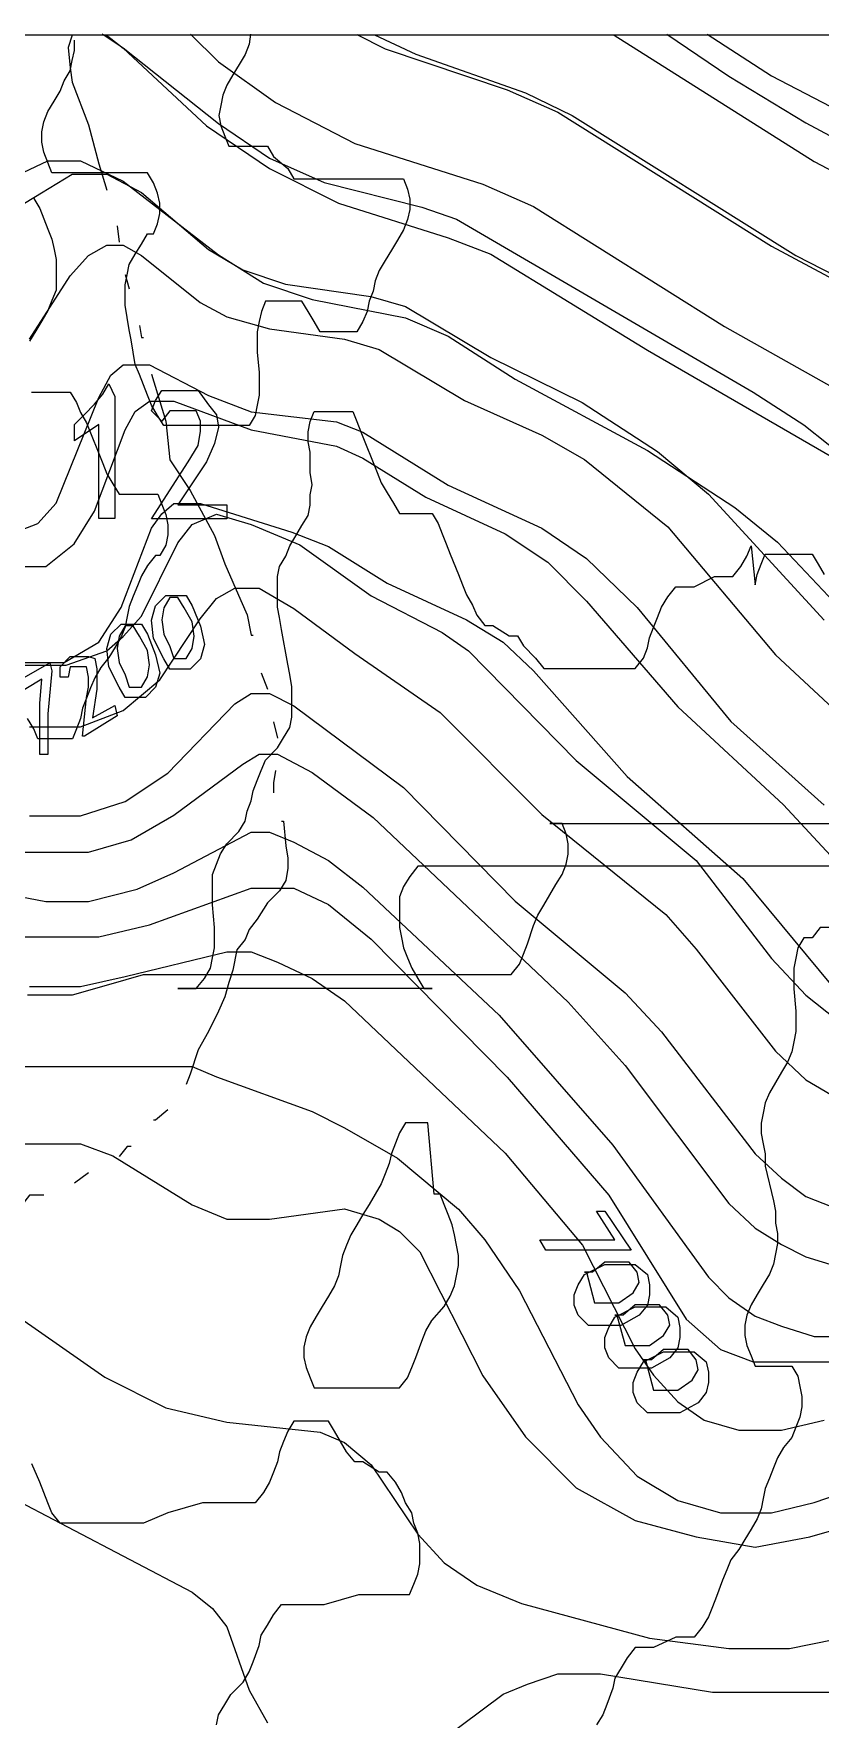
# Model space of a CAD drawing. Extents: x -0.49 to 6.91, y -0.57 to 8.11.
# Drawn here: x 2.0287 to 2.2328, y 3.2165 to 3.6538 of the extents above; entities that cross this region are included whole.
import ezdxf

# ---------------------------------------------------------------- set-up
doc = ezdxf.new("R2010")
doc.units = 0
for name, color, linetype in [('Elevations', 7, 'CONTINUOUS'), ('Grid', 7, 'CONTINUOUS'), ('split_lines', 7, 'CONTINUOUS'), ('split_lines_copy', 7, 'CONTINUOUS'), ('topo', 7, 'CONTINUOUS'), ('topo_grid', 7, 'CONTINUOUS'), ('water', 7, 'CONTINUOUS'), ('white', 7, 'CONTINUOUS')]:
    doc.layers.add(name, color=color, linetype=linetype)

msp = doc.modelspace()

# ---------------------------------------------------------------- linework, layer by layer
at = {"layer": 'Elevations', "color": 1}
for points in [[(2.069845, 3.505381), (2.071954, 3.50009), (2.073009, 3.495327), (2.071954, 3.491623), (2.069318, 3.488977), (2.06721, 3.488977), (2.065627, 3.488977), (2.064045, 3.488977), (2.062463, 3.491623), (2.059825, 3.496915), (2.059299, 3.501677), (2.060354, 3.505381), (2.06299, 3.508027), (2.065098, 3.508027), (2.066681, 3.508027), (2.068263, 3.508027)], [(2.0651, 3.491676), (2.066153, 3.491676), (2.067209, 3.491676), (2.068262, 3.491676), (2.069844, 3.494322), (2.07037, 3.497497), (2.069844, 3.501201), (2.067735, 3.504905), (2.066153, 3.507551), (2.064044, 3.507551), (2.062462, 3.504905), (2.061935, 3.50173), (2.062462, 3.498026), (2.064044, 3.494851)], [(2.058246, 3.497999), (2.060355, 3.492708), (2.061408, 3.487945), (2.060355, 3.484241), (2.057719, 3.481595), (2.055611, 3.481595), (2.054028, 3.481595), (2.052446, 3.481595), (2.050864, 3.484241), (2.048229, 3.489533), (2.047702, 3.494295), (2.048758, 3.497999), (2.051393, 3.500645), (2.053502, 3.500645), (2.055084, 3.500645), (2.056666, 3.500645)], [(2.053501, 3.484294), (2.054554, 3.484294), (2.05561, 3.484294), (2.056663, 3.484294), (2.058245, 3.48694), (2.058772, 3.490115), (2.058245, 3.493819), (2.056136, 3.497523), (2.054554, 3.500169), (2.052445, 3.500169), (2.050863, 3.497523), (2.050337, 3.494348), (2.050863, 3.490644), (2.052445, 3.487469)], [(2.033465, 3.488501), (2.032412, 3.477388), (2.032412, 3.466805), (2.030303, 3.466805), (2.030303, 3.46998), (2.030303, 3.474213), (2.030303, 3.480034), (2.03083, 3.486384), (2.022921, 3.481622), (2.021868, 3.484268), (2.03294, 3.490618)], [(2.044537, 3.491676), (2.045064, 3.48903), (2.045064, 3.486384), (2.045064, 3.483738), (2.04401, 3.47633), (2.04981, 3.479505), (2.050337, 3.476859), (2.041901, 3.471568), (2.041374, 3.471568), (2.042427, 3.481622), (2.042954, 3.484268), (2.042954, 3.486913), (2.042427, 3.489559), (2.040845, 3.489559), (2.039263, 3.489559), (2.038207, 3.489559), (2.037681, 3.486913), (2.035572, 3.486913), (2.035572, 3.489559), (2.03821, 3.492205), (2.039792, 3.492205), (2.041901, 3.492205), (2.042957, 3.492205)], [(2.171606, 3.338244), (2.161588, 3.338244), (2.160006, 3.34089), (2.16317, 3.34089), (2.167915, 3.34089), (2.173187, 3.34089), (2.179514, 3.34089), (2.174769, 3.348298), (2.176878, 3.348298), (2.183732, 3.338244), (2.182679, 3.338244)], [(2.184787, 3.33454), (2.18795, 3.331894), (2.188476, 3.329248), (2.188476, 3.326602), (2.18795, 3.323956), (2.185841, 3.321311), (2.181096, 3.318665), (2.176351, 3.318665), (2.17266, 3.318665), (2.170025, 3.321311), (2.168969, 3.323956), (2.168969, 3.326602), (2.170025, 3.329248), (2.171607, 3.331894), (2.176879, 3.33454), (2.181097, 3.33454)], [(2.174242, 3.324539), (2.176877, 3.324539), (2.180569, 3.324539), (2.18426, 3.327184), (2.185839, 3.32983), (2.185313, 3.332476), (2.183204, 3.335122), (2.180569, 3.335122), (2.176877, 3.335122), (2.173715, 3.332476), (2.172659, 3.332476), (2.171606, 3.332476), (2.171606, 3.332476), (2.172132, 3.332476)], [(2.182151, 3.313453), (2.184786, 3.313453), (2.188476, 3.313453), (2.192167, 3.316098), (2.193749, 3.318744), (2.193223, 3.32139), (2.191114, 3.324036), (2.188479, 3.324036), (2.184788, 3.324036), (2.181625, 3.32139), (2.180569, 3.32139), (2.179516, 3.32139), (2.179516, 3.32139), (2.180043, 3.32139)], [(2.192696, 3.32348), (2.195859, 3.320834), (2.196386, 3.318189), (2.196386, 3.315543), (2.195859, 3.312897), (2.19375, 3.310251), (2.189005, 3.307605), (2.18426, 3.307605), (2.180569, 3.307605), (2.177934, 3.310251), (2.176878, 3.312897), (2.176878, 3.315543), (2.177934, 3.318189), (2.179516, 3.320834), (2.184789, 3.32348), (2.189007, 3.32348)], [(2.200077, 3.311865), (2.20324, 3.309219), (2.203766, 3.306573), (2.203766, 3.303928), (2.20324, 3.301282), (2.201131, 3.298636), (2.196386, 3.29599), (2.191641, 3.29599), (2.18795, 3.29599), (2.185315, 3.298636), (2.184262, 3.301282), (2.184262, 3.303928), (2.185315, 3.306573), (2.186897, 3.309219), (2.192169, 3.311865), (2.196387, 3.311865)], [(2.189532, 3.301864), (2.192167, 3.301864), (2.195859, 3.301864), (2.19955, 3.30451), (2.201132, 3.307155), (2.200605, 3.309801), (2.198496, 3.312447), (2.195859, 3.312447), (2.192168, 3.312447), (2.189005, 3.309801), (2.187949, 3.309801), (2.186896, 3.309801), (2.186896, 3.309801), (2.187423, 3.309801)]]:
    msp.add_lwpolyline(points, close=True, dxfattribs=at)
at = {"layer": 'Grid', "color": 1}
for points in [[(2.04981, 3.559674), (2.04981, 3.528056), (2.045592, 3.528056), (2.045592, 3.552398), (2.039265, 3.548164), (2.039265, 3.552398), (2.0419, 3.555044), (2.044535, 3.557689), (2.046644, 3.560335), (2.048226, 3.562981)], [(2.074063, 3.557557), (2.076172, 3.554911), (2.076698, 3.551736), (2.075645, 3.547503), (2.073536, 3.54274), (2.066155, 3.531628), (2.078808, 3.531628), (2.078808, 3.527924), (2.0593, 3.527924), (2.0593, 3.527924), (2.068791, 3.54274), (2.071426, 3.546974), (2.071953, 3.550678), (2.071953, 3.553324), (2.070897, 3.55597), (2.069315, 3.55597), (2.067206, 3.55597), (2.064042, 3.55597), (2.061934, 3.553324), (2.059298, 3.55597), (2.060354, 3.558615), (2.061936, 3.561261), (2.064572, 3.561261), (2.067209, 3.561261), (2.071427, 3.561261)]]:
    msp.add_lwpolyline(points, close=True, dxfattribs=at)
at = {"layer": 'split_lines', "color": 7}
msp.add_lwpolyline([(1.993126, 3.653521), (2.038807, 3.653521), (2.085142, 3.653521), (2.131476, 3.653521), (2.177157, 3.653521), (2.223496, 3.653521), (2.269178, 3.653521), (2.315512, 3.653521), (2.361193, 3.653521), (2.407533, 3.653521), (2.453866, 3.653521), (2.499548, 3.653521), (2.545882, 3.653521), (2.591563, 3.653521), (2.637897, 3.653521), (2.683584, 3.653521), (2.729917, 3.653521), (2.776252, 3.653521), (2.821933, 3.653521), (2.868266, 3.653521), (2.913954, 3.653521)], dxfattribs=at)
at = {"layer": 'split_lines_copy', "color": 7}
msp.add_lwpolyline([(1.993126, 3.653521), (2.038807, 3.653521), (2.085142, 3.653521), (2.131476, 3.653521), (2.177157, 3.653521), (2.223496, 3.653521), (2.269178, 3.653521), (2.315512, 3.653521), (2.361193, 3.653521), (2.407533, 3.653521), (2.453866, 3.653521), (2.499548, 3.653521), (2.545882, 3.653521), (2.591563, 3.653521), (2.637897, 3.653521), (2.683584, 3.653521), (2.729917, 3.653521), (2.776252, 3.653521), (2.821933, 3.653521), (2.868266, 3.653521), (2.913954, 3.653521)], dxfattribs=at)
at = {"layer": 'topo', "color": 2}
for points in [[(2.046488, 3.653813), (2.05192, 3.650108), (2.076701, 3.630529), (2.089882, 3.621533), (2.104117, 3.615183), (2.129425, 3.608833), (2.138388, 3.605658), (2.215371, 3.560838), (2.228552, 3.552371), (2.241206, 3.542317), (2.287076, 3.496968), (2.304475, 3.481622), (2.331364, 3.462043), (2.352982, 3.449343), (2.370908, 3.442993), (2.386202, 3.440347), (2.406765, 3.442993), (2.450526, 3.449872), (2.459489, 3.449872), (2.466344, 3.449872), (2.477416, 3.445638), (2.510105, 3.429234), (2.552812, 3.404363)], [(2.047522, 3.653495), (2.05192, 3.650055), (2.073537, 3.629947), (2.089883, 3.618835), (2.107809, 3.609839), (2.13628, 3.600843), (2.147352, 3.59661), (2.187951, 3.571739), (2.235407, 3.544328)], [(2.069413, 3.65368), (2.076697, 3.646536), (2.09146, 3.635953), (2.112023, 3.62537), (2.145239, 3.614786), (2.15842, 3.608966), (2.207986, 3.577851), (2.275473, 3.539883), (2.313962, 3.511943), (2.347706, 3.492364), (2.371959, 3.472255), (2.38409, 3.465376), (2.390944, 3.46273), (2.399907, 3.46273), (2.410979, 3.465376), (2.439451, 3.471726), (2.450523, 3.471726), (2.459486, 3.46908), (2.479522, 3.462201), (2.521174, 3.441564), (2.548063, 3.429922)], [(2.112551, 3.653574), (2.119933, 3.64987), (2.151567, 3.639287), (2.164749, 3.633466), (2.220114, 3.598673), (2.289183, 3.561764), (2.35298, 3.522738), (2.3862, 3.501042), (2.395163, 3.497867), (2.402018, 3.497867), (2.437343, 3.5021), (2.448415, 3.5021), (2.461596, 3.499455), (2.479523, 3.492575), (2.521175, 3.472996), (2.561246, 3.45818)], [(2.117149, 3.653521), (2.127832, 3.648494), (2.156303, 3.63844), (2.168429, 3.632619), (2.226431, 3.596239), (2.291282, 3.563034), (2.370897, 3.518214), (2.384082, 3.512393), (2.393572, 3.509747), (2.437333, 3.504455), (2.461586, 3.498105), (2.481622, 3.490697), (2.521692, 3.472705), (2.565458, 3.457889)], [(2.179363, 3.653442), (2.231186, 3.620634), (2.357725, 3.554197), (2.37407, 3.546789), (2.391473, 3.540968), (2.441561, 3.529326), (2.466342, 3.521918), (2.519066, 3.50128), (2.5681, 3.485405)], [(2.192996, 3.65368), (2.209042, 3.642832), (2.229078, 3.630661), (2.319764, 3.582163), (2.350871, 3.566818), (2.370907, 3.558351), (2.396219, 3.549355), (2.453161, 3.532951), (2.510631, 3.513372), (2.561246, 3.498026)], [(2.203478, 3.653733), (2.220118, 3.642885), (2.248589, 3.628069), (2.311858, 3.592747), (2.350875, 3.572638), (2.375654, 3.562584), (2.410985, 3.549884), (2.503779, 3.521944), (2.549651, 3.510832)], [(2.016594, 3.613411), (2.032411, 3.620819), (2.040847, 3.620819), (2.051919, 3.615527), (2.0767, 3.596477), (2.088299, 3.589069), (2.100953, 3.584836), (2.125206, 3.580073), (2.136279, 3.575311), (2.153678, 3.564198), (2.187949, 3.545677), (2.210625, 3.530861), (2.221697, 3.521865), (2.249641, 3.492337)], [(2.018694, 3.605235), (2.03873, 3.617406), (2.043474, 3.617406), (2.047692, 3.617406), (2.056655, 3.612643), (2.074054, 3.597827), (2.083017, 3.592535), (2.094089, 3.588831), (2.116234, 3.585656), (2.125197, 3.58301), (2.147341, 3.569781), (2.171067, 3.558139), (2.190575, 3.545439), (2.203761, 3.534327), (2.233814, 3.501624)], [(2.027658, 3.57457), (2.038203, 3.590974), (2.042948, 3.596266), (2.047693, 3.598911), (2.051911, 3.598911), (2.056656, 3.596266), (2.071946, 3.584095), (2.078801, 3.580391), (2.089873, 3.577216), (2.109381, 3.57457), (2.118344, 3.571924), (2.140488, 3.558695), (2.160524, 3.549699), (2.171596, 3.543349), (2.193217, 3.525886), (2.221161, 3.492681), (2.273358, 3.444157)], [(2.022912, 3.524087), (2.029766, 3.526733), (2.034511, 3.532025), (2.045583, 3.559436), (2.048747, 3.565256), (2.05191, 3.567902), (2.058765, 3.567902), (2.074055, 3.559965), (2.085127, 3.555731), (2.107271, 3.553086), (2.114125, 3.55044), (2.13627, 3.536681), (2.160523, 3.525569), (2.172122, 3.517631), (2.185303, 3.504931), (2.209561, 3.475404), (2.233814, 3.453708)], [(2.023437, 3.515621), (2.031873, 3.515621), (2.039255, 3.521441), (2.044527, 3.529908), (2.052436, 3.551075), (2.055071, 3.555837), (2.058762, 3.558483), (2.065089, 3.558483), (2.085124, 3.551075), (2.107268, 3.546841), (2.114123, 3.543666), (2.130467, 3.533612), (2.15103, 3.524087), (2.162102, 3.516679), (2.17212, 3.506625), (2.19585, 3.479188), (2.223267, 3.453788), (2.244356, 3.431033)], [(2.023976, 3.490644), (2.029775, 3.490644), (2.03663, 3.490644), (2.045593, 3.495936), (2.051392, 3.504931), (2.059301, 3.525569), (2.061936, 3.529273), (2.0651, 3.531919), (2.071954, 3.531919), (2.09568, 3.524511), (2.10517, 3.520806), (2.120461, 3.511281), (2.141023, 3.501756), (2.150514, 3.495936), (2.158422, 3.488527), (2.182675, 3.461116), (2.212733, 3.434658), (2.235932, 3.406718)], [(2.025559, 3.490009), (2.037159, 3.490009), (2.047704, 3.493713), (2.051922, 3.497417), (2.056667, 3.502709), (2.066157, 3.521759), (2.069848, 3.526521), (2.076175, 3.529167), (2.085138, 3.526521), (2.097792, 3.52123), (2.116246, 3.508001), (2.134699, 3.498476), (2.141553, 3.493713), (2.169497, 3.465244), (2.200609, 3.439315), (2.220117, 3.413915), (2.229081, 3.40439), (2.236989, 3.39804)], [(2.027665, 3.473975), (2.040845, 3.473975), (2.051917, 3.478209), (2.061407, 3.486146), (2.071952, 3.502021), (2.07617, 3.507313), (2.080915, 3.509959), (2.087242, 3.509959), (2.096206, 3.504667), (2.112023, 3.493025), (2.134168, 3.477679), (2.160529, 3.451221), (2.192697, 3.425292), (2.200605, 3.416296), (2.221167, 3.389838), (2.229076, 3.382429), (2.23804, 3.377138)], [(2.027664, 3.450877), (2.040845, 3.450877), (2.052445, 3.454581), (2.063517, 3.46199), (2.080916, 3.479981), (2.085134, 3.482627), (2.089879, 3.482627), (2.096206, 3.479452), (2.124677, 3.458285), (2.153676, 3.428758), (2.182147, 3.404945), (2.191637, 3.394891), (2.215895, 3.363247), (2.222749, 3.356897), (2.229076, 3.352135), (2.23593, 3.349489)], [(2.020806, 3.441511), (2.031878, 3.441511), (2.04295, 3.441511), (2.054022, 3.444686), (2.065094, 3.451036), (2.083021, 3.464265), (2.087239, 3.466911), (2.091984, 3.466911), (2.100947, 3.462148), (2.116764, 3.450507), (2.16738, 3.402538), (2.182143, 3.386134), (2.209036, 3.350283), (2.215891, 3.343933), (2.222745, 3.339699), (2.229072, 3.336524), (2.237508, 3.333878)], [(2.012372, 3.432409), (2.03188, 3.428705), (2.042953, 3.428705), (2.055606, 3.43188), (2.065096, 3.436113), (2.085132, 3.446697), (2.089877, 3.446697), (2.096204, 3.444051), (2.105167, 3.439288), (2.114131, 3.432409), (2.149456, 3.399204), (2.178982, 3.36547), (2.203766, 3.33118), (2.209039, 3.325888), (2.215893, 3.321125), (2.222748, 3.31848), (2.231184, 3.315834), (2.260181, 3.315834)], [(2.022391, 3.419471), (2.034518, 3.419471), (2.04559, 3.419471), (2.058771, 3.422646), (2.085133, 3.432171), (2.091987, 3.432171), (2.096205, 3.432171), (2.105168, 3.427938), (2.116241, 3.418942), (2.151566, 3.383091), (2.177928, 3.352505), (2.197968, 3.320358), (2.206931, 3.312421), (2.215367, 3.309246), (2.224857, 3.309246), (2.23593, 3.309246)], [(2.027657, 3.406586), (2.040839, 3.406586), (2.052438, 3.409232), (2.0788, 3.415582), (2.085127, 3.415582), (2.091981, 3.412936), (2.100944, 3.408703), (2.10938, 3.402882), (2.151033, 3.363353), (2.171068, 3.33954), (2.184777, 3.312659), (2.189522, 3.30578), (2.195853, 3.2989), (2.202707, 3.294138), (2.21167, 3.291492), (2.222743, 3.291492), (2.233815, 3.294138)], [(2.014481, 3.385869), (2.069841, 3.385869), (2.076168, 3.383223), (2.100949, 3.374227), (2.109385, 3.369994), (2.123093, 3.362056), (2.138911, 3.348827), (2.145765, 3.34089), (2.154728, 3.327661), (2.170018, 3.298133), (2.175818, 3.289666), (2.185308, 3.279612), (2.195857, 3.273262), (2.20693, 3.270087), (2.220111, 3.270087), (2.231183, 3.272733), (2.255963, 3.2812)], [(2.025557, 3.36584), (2.031884, 3.36584), (2.040847, 3.36584), (2.049284, 3.362665), (2.069845, 3.349965), (2.078808, 3.346261), (2.089881, 3.346261), (2.10939, 3.348907), (2.118353, 3.346261), (2.123624, 3.343086), (2.128898, 3.337794), (2.145241, 3.305647), (2.156313, 3.289772), (2.169494, 3.276543), (2.184785, 3.268076), (2.200607, 3.263843), (2.215897, 3.261197), (2.230132, 3.263843), (2.255967, 3.271251)], [(2.024497, 3.321125), (2.047168, 3.30525), (2.062986, 3.297313), (2.078803, 3.293609), (2.103056, 3.290963), (2.109383, 3.288317), (2.116238, 3.282496), (2.128364, 3.264505), (2.135218, 3.257096), (2.143654, 3.251275), (2.155254, 3.246513), (2.188475, 3.237517), (2.209037, 3.234871), (2.224854, 3.234871), (2.253326, 3.240692), (2.262289, 3.240692), (2.271252, 3.238046), (2.293396, 3.226405), (2.304469, 3.222171), (2.328194, 3.21688), (2.350866, 3.21053)], [(2.021337, 3.274876), (2.069843, 3.249476), (2.075116, 3.245243), (2.078807, 3.24048), (2.084606, 3.224076), (2.089351, 3.21561)], [(2.134167, 3.210847), (2.150512, 3.223018), (2.156839, 3.225664), (2.164747, 3.22831), (2.17582, 3.22831), (2.204822, 3.223547), (2.220113, 3.223547), (2.23593, 3.223547), (2.264401, 3.22831), (2.271255, 3.22831), (2.278109, 3.225664), (2.295509, 3.21561)]]:
    msp.add_lwpolyline(points, dxfattribs=at)
at = {"layer": 'topo_grid', "color": 7}
msp.add_lwpolyline([(2.00394, 3.653521), (2.041374, 3.653521), (2.078281, 3.653521), (2.115716, 3.653521), (2.15315, 3.653521), (2.190057, 3.653521), (2.227496, 3.653521), (2.264403, 3.653521), (2.301838, 3.653521), (2.338745, 3.653521), (2.376184, 3.653521), (2.413618, 3.653521), (2.450525, 3.653521), (2.48796, 3.653521), (2.524867, 3.653521)], dxfattribs=at)
at = {"layer": 'water', "color": 4}
for points in [[(2.038736, 3.653416), (2.037681, 3.650241), (2.038207, 3.644949), (2.038734, 3.641245), (2.042952, 3.630132), (2.045587, 3.620078), (2.047696, 3.613199)], [(2.050336, 3.603965), (2.050862, 3.599732)], [(2.052445, 3.591318), (2.053498, 3.587614), (2.053498, 3.587614)], [(2.056136, 3.578142), (2.056663, 3.574967), (2.057189, 3.574967)], [(2.059299, 3.565468), (2.059299, 3.565468), (2.06299, 3.553297), (2.064043, 3.543243), (2.069316, 3.535306), (2.075643, 3.523664), (2.078279, 3.516256), (2.082497, 3.506731), (2.084079, 3.503026), (2.085132, 3.497735), (2.085658, 3.497735)], [(2.087771, 3.487972), (2.089353, 3.483738)], [(2.090935, 3.475325), (2.091988, 3.471091)], [(2.091462, 3.462678), (2.090935, 3.459503), (2.090935, 3.456857)], [(2.093044, 3.449475), (2.09357, 3.449475), (2.094097, 3.443125), (2.094623, 3.43995), (2.094623, 3.437304), (2.094097, 3.434129), (2.092515, 3.431483), (2.089352, 3.428308), (2.086714, 3.424075), (2.084605, 3.421429), (2.083552, 3.418783), (2.081443, 3.416137), (2.080388, 3.410846), (2.079334, 3.407671), (2.078279, 3.403966), (2.076697, 3.400262), (2.074061, 3.394971), (2.071423, 3.390208), (2.069315, 3.383858), (2.068262, 3.381212)], [(2.063517, 3.374624), (2.060354, 3.371978), (2.059828, 3.371978)], [(2.054027, 3.365126), (2.052971, 3.365126), (2.050863, 3.36248)], [(2.042954, 3.358273), (2.039263, 3.355627)], [(2.031355, 3.352479), (2.030828, 3.352479), (2.027664, 3.352479), (2.025555, 3.349833), (2.023447, 3.347187), (2.022394, 3.344541), (2.019756, 3.340308), (2.01712, 3.336604), (2.013957, 3.33237), (2.009211, 3.324962), (2.004993, 3.320729), (2.000775, 3.314379), (1.994449, 3.308029), (1.988649, 3.299562), (1.984431, 3.293741)]]:
    msp.add_lwpolyline(points, dxfattribs=at)
at = {"layer": 'white', "color": 7}
for points in [[(2.084947, 3.653733), (2.084624, 3.651087), (2.083569, 3.648441), (2.081987, 3.645796), (2.080404, 3.64315), (2.078822, 3.640504), (2.077766, 3.637858), (2.07724, 3.635212), (2.076713, 3.632566), (2.07724, 3.629921), (2.078296, 3.627275), (2.079349, 3.624629), (2.080931, 3.624629), (2.08304, 3.624629), (2.087258, 3.624629), (2.089366, 3.624629), (2.090948, 3.621983), (2.094639, 3.618808), (2.096221, 3.616162), (2.09833, 3.616162), (2.100438, 3.616162), (2.103074, 3.616162), (2.105709, 3.616162), (2.108347, 3.616162), (2.114146, 3.616162), (2.116784, 3.616162), (2.119419, 3.616162), (2.121528, 3.616162), (2.123636, 3.616162), (2.124689, 3.616162), (2.125745, 3.613516), (2.126272, 3.610871), (2.126272, 3.608225), (2.125745, 3.605579), (2.124689, 3.602933), (2.12311, 3.600287), (2.121528, 3.597641), (2.119945, 3.594996), (2.118363, 3.59235), (2.11731, 3.589704), (2.116784, 3.587058), (2.115728, 3.584412), (2.115202, 3.581766), (2.114148, 3.579121), (2.112566, 3.576475), (2.110458, 3.576475), (2.108349, 3.576475), (2.106767, 3.576475), (2.104658, 3.576475), (2.103076, 3.576475), (2.101493, 3.579121), (2.099911, 3.581766), (2.098329, 3.584412), (2.096747, 3.584412), (2.094638, 3.584412), (2.092529, 3.584412), (2.090947, 3.584412), (2.088838, 3.584412), (2.087785, 3.581766), (2.087259, 3.579121), (2.086732, 3.576475), (2.086732, 3.573829), (2.086732, 3.571183), (2.087259, 3.565891), (2.087259, 3.562716), (2.087259, 3.560071), (2.086732, 3.557425), (2.086206, 3.554779), (2.084624, 3.552133), (2.082498, 3.552133), (2.080389, 3.552133), (2.077751, 3.552133), (2.075116, 3.552133), (2.071953, 3.552133), (2.069318, 3.552133), (2.06668, 3.552133), (2.064571, 3.552133), (2.062463, 3.552133), (2.06088, 3.554779), (2.059298, 3.557425), (2.058242, 3.560071), (2.057189, 3.562716), (2.056136, 3.565362), (2.055081, 3.568008), (2.054554, 3.571183), (2.054028, 3.574358), (2.053501, 3.577004), (2.052975, 3.580179), (2.052448, 3.583354), (2.052448, 3.586), (2.052448, 3.588646), (2.052975, 3.591291), (2.053501, 3.593937), (2.055083, 3.596583), (2.056663, 3.599229), (2.058245, 3.601875), (2.059827, 3.601875), (2.06088, 3.604521), (2.061407, 3.607166), (2.061407, 3.609812), (2.06088, 3.612458), (2.059827, 3.615104), (2.058245, 3.61775), (2.056663, 3.61775), (2.054028, 3.61775), (2.051392, 3.61775), (2.048757, 3.61775), (2.043484, 3.61775), (2.040321, 3.61775), (2.037683, 3.61775), (2.035574, 3.61775), (2.033463, 3.61775), (2.03241, 3.620396), (2.031357, 3.623041), (2.030828, 3.625687), (2.030828, 3.628333), (2.031357, 3.630979), (2.03241, 3.633625), (2.033992, 3.636271), (2.035574, 3.638916), (2.036627, 3.641562), (2.03821, 3.644208), (2.038736, 3.646854), (2.039263, 3.6495), (2.039263, 3.652146), (2.039263, 3.652146)], [(2.028715, 3.611082), (2.030297, 3.608436), (2.03135, 3.605791), (2.032406, 3.603145), (2.033459, 3.600499), (2.033985, 3.597853), (2.034512, 3.595207), (2.034512, 3.592561), (2.034512, 3.589916), (2.034512, 3.58727), (2.033459, 3.584624), (2.032406, 3.581978), (2.030824, 3.579332), (2.029241, 3.576686), (2.027659, 3.574041)], [(2.028188, 3.560811), (2.030297, 3.560811), (2.031879, 3.560811), (2.033988, 3.560811), (2.036097, 3.560811), (2.038208, 3.560811), (2.03979, 3.558166), (2.040846, 3.55552), (2.042428, 3.552874), (2.043484, 3.550228), (2.045593, 3.544936), (2.046646, 3.542291), (2.047701, 3.539645), (2.049284, 3.536999), (2.050866, 3.534353), (2.052975, 3.534353), (2.054557, 3.534353), (2.057192, 3.534353), (2.058774, 3.534353), (2.060883, 3.534353), (2.061939, 3.531707), (2.062992, 3.529061), (2.063518, 3.526416), (2.063518, 3.52377), (2.062992, 3.521124), (2.061409, 3.518478), (2.060356, 3.518478), (2.058248, 3.515832), (2.056666, 3.513186), (2.055612, 3.510541), (2.054557, 3.507895), (2.053504, 3.505249), (2.052977, 3.502603), (2.052451, 3.499957), (2.051398, 3.497311), (2.049815, 3.494666), (2.048233, 3.49202), (2.046125, 3.489374), (2.044542, 3.486728), (2.043487, 3.484082), (2.042434, 3.481436), (2.041378, 3.478791), (2.040851, 3.476145), (2.039798, 3.473499), (2.038743, 3.470853), (2.03769, 3.470853), (2.035581, 3.470853), (2.033472, 3.470853), (2.03189, 3.470853), (2.029781, 3.470853), (2.028728, 3.473499), (2.027146, 3.476145)], [(2.305532, 3.437833), (2.162645, 3.437833), (2.16001, 3.437833), (2.157375, 3.437833), (2.154739, 3.437833), (2.151575, 3.437833), (2.148412, 3.437833), (2.145777, 3.437833), (2.142613, 3.437833), (2.13945, 3.437833), (2.136286, 3.437833), (2.133651, 3.437833), (2.131015, 3.437833), (2.12838, 3.437833), (2.126269, 3.435187), (2.124686, 3.432541), (2.123631, 3.429896), (2.123631, 3.42725), (2.123631, 3.424604), (2.123631, 3.421958), (2.124157, 3.419312), (2.124684, 3.416666), (2.125739, 3.414021), (2.126793, 3.411375), (2.128375, 3.408729), (2.129957, 3.406083), (2.132066, 3.406083), (2.066156, 3.406083), (2.068791, 3.406083), (2.0709, 3.406083), (2.073008, 3.408729), (2.074591, 3.411375), (2.075117, 3.414021), (2.075644, 3.416666), (2.075644, 3.419312), (2.075644, 3.421958), (2.075117, 3.427779), (2.075117, 3.430425), (2.075117, 3.433071), (2.075117, 3.435716), (2.07617, 3.438362), (2.077226, 3.441008), (2.078808, 3.443654), (2.081971, 3.446829), (2.083553, 3.449475), (2.08408, 3.452121), (2.085133, 3.454766), (2.085659, 3.457412), (2.086715, 3.460058), (2.087768, 3.462704), (2.088824, 3.46535), (2.091987, 3.468525), (2.093569, 3.471171), (2.095151, 3.473816), (2.095678, 3.476462), (2.095678, 3.479108), (2.095678, 3.481754), (2.095678, 3.4844), (2.095151, 3.487575), (2.094624, 3.490221), (2.093042, 3.499216), (2.092516, 3.502391), (2.091989, 3.505037), (2.091989, 3.507683), (2.091989, 3.510329), (2.091989, 3.512975), (2.092516, 3.515621), (2.094098, 3.518266), (2.095151, 3.520912), (2.096733, 3.523558), (2.098315, 3.526204), (2.099898, 3.52885), (2.100424, 3.531496), (2.100424, 3.534141), (2.100951, 3.536787), (2.100424, 3.539962), (2.100424, 3.545254), (2.099898, 3.5479), (2.099898, 3.550546), (2.100424, 3.553191), (2.10148, 3.555837), (2.102533, 3.555837), (2.104115, 3.555837), (2.106224, 3.555837), (2.107806, 3.555837), (2.109915, 3.555837), (2.111497, 3.555837), (2.112553, 3.553191), (2.113606, 3.550546), (2.114661, 3.5479), (2.11677, 3.542608), (2.117828, 3.539962), (2.118879, 3.537316), (2.120461, 3.534671), (2.122049, 3.532025), (2.123628, 3.529379), (2.125737, 3.529379), (2.127848, 3.529379), (2.129957, 3.529379), (2.132066, 3.529379), (2.133648, 3.526733), (2.134704, 3.524087), (2.135757, 3.521441), (2.136812, 3.518796), (2.138921, 3.513504), (2.139974, 3.510858), (2.14103, 3.508212), (2.142612, 3.505566), (2.143668, 3.502921), (2.145776, 3.500275), (2.147885, 3.500275), (2.152103, 3.497629), (2.154212, 3.497629), (2.155794, 3.494983), (2.158958, 3.491808), (2.161067, 3.489162), (2.162649, 3.489162), (2.164758, 3.489162), (2.167393, 3.489162), (2.170028, 3.489162), (2.172664, 3.489162), (2.175302, 3.489162), (2.177937, 3.489162), (2.180572, 3.489162), (2.182681, 3.489162), (2.184789, 3.489162), (2.186898, 3.491808), (2.187951, 3.494454), (2.188478, 3.4971), (2.189533, 3.499746), (2.190589, 3.502391), (2.191642, 3.505037), (2.193224, 3.507683), (2.195333, 3.510329), (2.197442, 3.510329), (2.200077, 3.510329), (2.205349, 3.512975), (2.207987, 3.512975), (2.210096, 3.512975), (2.212205, 3.515621), (2.213787, 3.518266), (2.214842, 3.520912), (2.215895, 3.510858), (2.215894, 3.510858), (2.216421, 3.513504), (2.217476, 3.51615), (2.218529, 3.518796), (2.220112, 3.518796), (2.221694, 3.518796), (2.223803, 3.518796), (2.225911, 3.518796), (2.227493, 3.518796), (2.229602, 3.518796), (2.230658, 3.518796), (2.23224, 3.51615), (2.233822, 3.513504)], [(2.027146, 3.404469), (2.029781, 3.404469), (2.032416, 3.404469), (2.03558, 3.404469), (2.038747, 3.404469), (2.048238, 3.407115), (2.057201, 3.409761), (2.060364, 3.409761), (2.063002, 3.409761), (2.066165, 3.409761), (2.132071, 3.409761), (2.134706, 3.409761), (2.137342, 3.409761), (2.13998, 3.409761), (2.142615, 3.409761), (2.145778, 3.409761), (2.148413, 3.409761), (2.150522, 3.409761), (2.152631, 3.409761), (2.154739, 3.412407), (2.155795, 3.415053), (2.156848, 3.417698), (2.15843, 3.422461), (2.159486, 3.425107), (2.161068, 3.427753), (2.16265, 3.430398), (2.164233, 3.433044), (2.165815, 3.43569), (2.166871, 3.438336), (2.167397, 3.440982), (2.167397, 3.443628), (2.166871, 3.446273), (2.165815, 3.448919), (2.164233, 3.448919), (2.16265, 3.448919), (2.305538, 3.448919)], [(2.235415, 3.421932), (2.23278, 3.421932), (2.230671, 3.419286), (2.228557, 3.419286), (2.22698, 3.41664), (2.226454, 3.413994), (2.225927, 3.411348), (2.225927, 3.408703), (2.225927, 3.406057), (2.226454, 3.400236), (2.226454, 3.39759), (2.226454, 3.394944), (2.225927, 3.392298), (2.225395, 3.389653), (2.22434, 3.387007), (2.222757, 3.384361), (2.221175, 3.381715), (2.219593, 3.379069), (2.21854, 3.376423), (2.218011, 3.373778), (2.217484, 3.371132), (2.217484, 3.368486), (2.218011, 3.36584), (2.21854, 3.363194), (2.21854, 3.360019), (2.220649, 3.351023), (2.221175, 3.348378), (2.221175, 3.345203), (2.221702, 3.342557), (2.221702, 3.339911), (2.221175, 3.337265), (2.220649, 3.334619), (2.219593, 3.331973), (2.218011, 3.329328), (2.216429, 3.326682), (2.214846, 3.324036), (2.213791, 3.32139), (2.213264, 3.318744), (2.213264, 3.316098), (2.213791, 3.313453), (2.214846, 3.310807), (2.215899, 3.308161), (2.217482, 3.308161), (2.21959, 3.308161), (2.221699, 3.308161), (2.223808, 3.308161), (2.22539, 3.308161), (2.226975, 3.305515), (2.227501, 3.302869), (2.228025, 3.300223), (2.228025, 3.297578), (2.227501, 3.294932), (2.226448, 3.292286), (2.22539, 3.28964), (2.223281, 3.286994), (2.221699, 3.284348), (2.220646, 3.281703), (2.21959, 3.279057), (2.218535, 3.276411), (2.218008, 3.273765), (2.217482, 3.271119), (2.216429, 3.268473), (2.214846, 3.265828), (2.213264, 3.263182), (2.211682, 3.260536), (2.209573, 3.25789), (2.208518, 3.255244), (2.207465, 3.252598), (2.205882, 3.248365), (2.204827, 3.245719), (2.203774, 3.243073), (2.202191, 3.240428), (2.200083, 3.237782), (2.197447, 3.237782), (2.195339, 3.237782), (2.189539, 3.235136), (2.18743, 3.235136), (2.184795, 3.235136), (2.182686, 3.23249), (2.181104, 3.229844), (2.179522, 3.227198), (2.178995, 3.224553), (2.177413, 3.220319), (2.176357, 3.217673), (2.174775, 3.215028)], [(2.076174, 3.215028), (2.076701, 3.217673), (2.078283, 3.220319), (2.079865, 3.222965), (2.083029, 3.22614), (2.084612, 3.228786), (2.085665, 3.231432), (2.087247, 3.235665), (2.087773, 3.238311), (2.089356, 3.240957), (2.090938, 3.243603), (2.093047, 3.246248), (2.095684, 3.246248), (2.09832, 3.246248), (2.100955, 3.246248), (2.104118, 3.246248), (2.113082, 3.248894), (2.116245, 3.248894), (2.11888, 3.248894), (2.121518, 3.248894), (2.124153, 3.248894), (2.126262, 3.248894), (2.127315, 3.25154), (2.128371, 3.254186), (2.128897, 3.256832), (2.128897, 3.259478), (2.128897, 3.262123), (2.128371, 3.264769), (2.127315, 3.267415), (2.126789, 3.270061), (2.125206, 3.272707), (2.124153, 3.275353), (2.122571, 3.277998), (2.120462, 3.280644), (2.118354, 3.280644), (2.114135, 3.28329), (2.112027, 3.28329), (2.109918, 3.285936), (2.108336, 3.288582), (2.106754, 3.291228), (2.105171, 3.293873), (2.103589, 3.293873), (2.102007, 3.293873), (2.099898, 3.293873), (2.097789, 3.293873), (2.096207, 3.293873), (2.094625, 3.291228), (2.093572, 3.288582), (2.092516, 3.285936), (2.09199, 3.28329), (2.090934, 3.280644), (2.089881, 3.277998), (2.088299, 3.275353), (2.08619, 3.272707), (2.083555, 3.272707), (2.08092, 3.272707), (2.078284, 3.272707), (2.075646, 3.272707), (2.072484, 3.272707), (2.063521, 3.270061), (2.057194, 3.267415), (2.054029, 3.267415), (2.050867, 3.267415), (2.048231, 3.267415), (2.045066, 3.267415), (2.042431, 3.267415), (2.03979, 3.267415), (2.037155, 3.267415), (2.035573, 3.267415), (2.033464, 3.270061), (2.032411, 3.272707), (2.031355, 3.275353), (2.030302, 3.277998), (2.028193, 3.282761)]]:
    msp.add_lwpolyline(points, dxfattribs=at)
for points in [[(2.084947, 3.653733)], [(2.131007, 3.371264), (2.128898, 3.371264), (2.12679, 3.371264), (2.125207, 3.371264), (2.123628, 3.368618), (2.122572, 3.365972), (2.121516, 3.363326), (2.12099, 3.360681), (2.119937, 3.358035), (2.118881, 3.355389), (2.117302, 3.352743), (2.115719, 3.350097), (2.114137, 3.347451), (2.112555, 3.344806), (2.110973, 3.34216), (2.109917, 3.339514), (2.108864, 3.336868), (2.108338, 3.334222), (2.107811, 3.331576), (2.106755, 3.328931), (2.105173, 3.326285), (2.103591, 3.323639), (2.102009, 3.320993), (2.100427, 3.318347), (2.099374, 3.315701), (2.098847, 3.313056), (2.098847, 3.31041), (2.099374, 3.307764), (2.100427, 3.305118), (2.101482, 3.302472), (2.103591, 3.302472), (2.1057, 3.302472), (2.108338, 3.302472), (2.110973, 3.302472), (2.113608, 3.302472), (2.116772, 3.302472), (2.119407, 3.302472), (2.121516, 3.302472), (2.123625, 3.302472), (2.125733, 3.305118), (2.126786, 3.307764), (2.127842, 3.31041), (2.129424, 3.314643), (2.130477, 3.317289), (2.13206, 3.319935), (2.135223, 3.323639), (2.136805, 3.326285), (2.137861, 3.328931), (2.138387, 3.331576), (2.138914, 3.334222), (2.138914, 3.336868), (2.138387, 3.339514), (2.137861, 3.34216), (2.137334, 3.344806), (2.136281, 3.347451), (2.135228, 3.350097), (2.134172, 3.352743), (2.13259, 3.352743), (2.131008, 3.371264)]]:
    msp.add_lwpolyline(points, close=True, dxfattribs=at)

doc.saveas('drawing.dxf')
